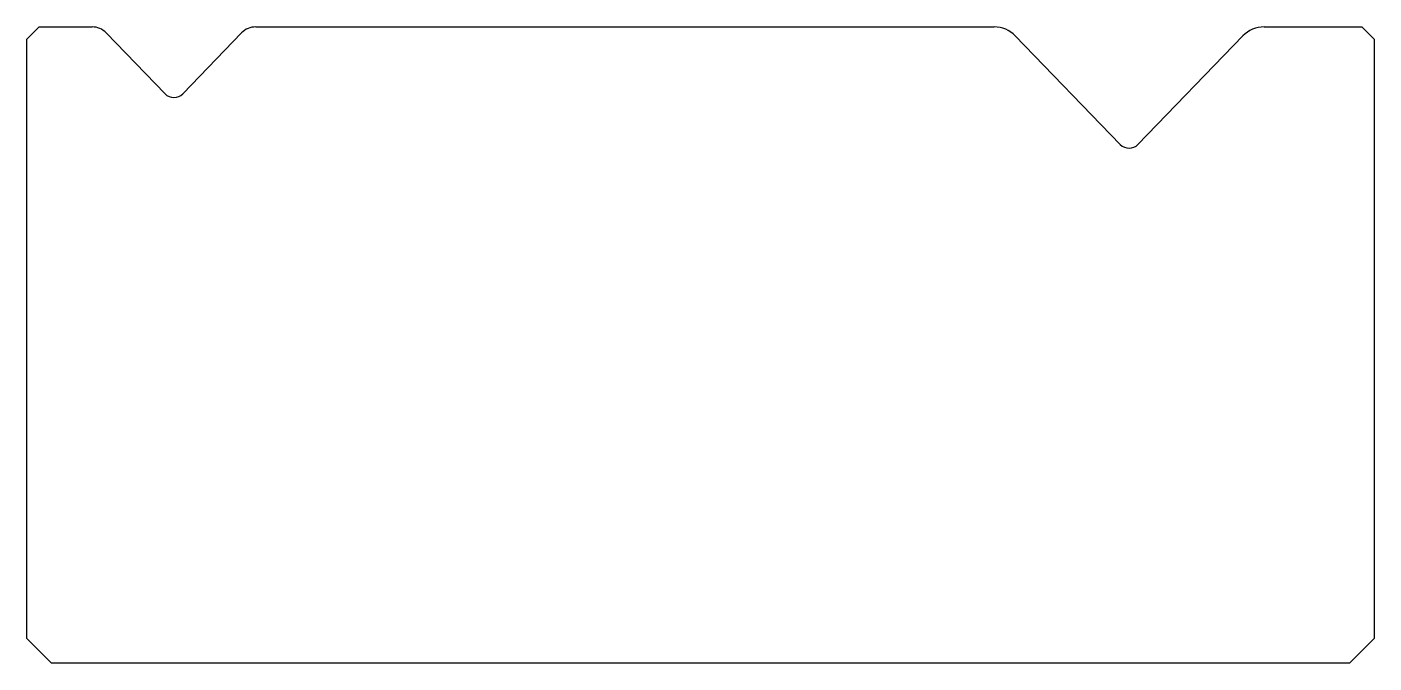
# Model space of a CAD drawing. Header units: metres. Extents: x -27 to 28, y -14 to 12.
import ezdxf

# ---------------------------------------------------------------- set-up
doc = ezdxf.new("R2010")
doc.units = ezdxf.units.M

msp = doc.modelspace()

# ---------------------------------------------------------------- linework, layer by layer
for p, q in [((-26.467321, 12.015928), (-26.967321, 11.515928)), ((-26.467321, 12.015928), (-24.306901, 12.015928)), ((-23.731429, 11.771654), (-21.326991, 9.281786)), ((-20.607651, 9.281786), (-18.203213, 11.771654)), ((-17.627741, 12.015928), (12.523309, 12.015928)), ((13.386517, 11.649518), (17.673009, 7.210725)), ((18.392349, 7.210725), (22.678841, 11.649518)), ((23.542049, 12.015928), (27.532679, 12.015928)), ((28.032679, 11.515928), (27.532679, 12.015928)), ((-26.967321, -12.984072), (-26.967321, 11.515928)), ((28.032679, 11.515928), (28.032679, -12.984072)), ((-26.967321, -12.984072), (-25.967321, -13.984072)), ((27.032679, -13.984072), (28.032679, -12.984072)), ((27.032679, -13.984072), (-25.967321, -13.984072))]:
    msp.add_line(p, q)
for centre, radius, start, end in [((-24.306901, 11.215928), 0.8, 44, 90), ((-17.627741, 11.215928), 0.8, 90, 136), ((12.523309, 10.815928), 1.2, 44, 90), ((23.542049, 10.815928), 1.2, 90, 136), ((-20.967321, 9.629115), 0.5, 224, 316), ((18.032679, 7.558054), 0.5, 224, 316)]:
    msp.add_arc(centre, radius, start, end)

doc.saveas('drawing.dxf')
